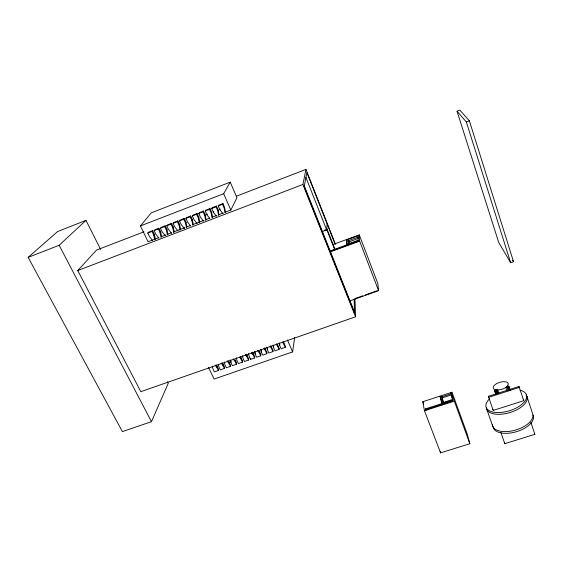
<?xml version="1.0" encoding="UTF-8"?>
<svg xmlns="http://www.w3.org/2000/svg" width="563" height="563" viewBox="0 0 563 563"><rect width="100%" height="100%" fill="white"/><g stroke="black" fill="none" stroke-linecap="round" stroke-linejoin="round"><path stroke-width="0.84" d="M329.777 251.471L334.732 249.662L334.76 248.839L326.779 228.641M321.86 231.731L326.688 229.943L327.11 223.933M208.542 367.498L214.095 379.054L292.633 351.896L294.653 337.385M279.262 342.888L279.656 345.401L281.127 348.743L285.244 347.315L285.42 346.196L283.055 341.706M285.244 347.315L283.773 343.965L283.956 342.86M279.656 345.401L279.853 344.289M273.09 345.035L273.498 347.547L274.976 350.876L279.079 349.454L279.276 348.335L276.722 343.62M279.079 349.454L277.601 346.118L277.805 345.006M273.498 347.547L273.709 346.435M266.939 347.181L267.348 349.686L268.84 353.008L272.928 351.586L273.146 350.467L270.578 345.766M272.928 351.586L271.443 348.258L271.669 347.146M143.973 231.815L96.519 250.099L77.736 270.543L140.827 391.672L355.577 316.793L302.908 184.488L305.969 169.407L236.425 196.198M267.348 349.686L267.587 348.567M260.803 349.32L261.225 351.819L262.717 355.133L266.799 353.719L267.031 352.593L264.455 347.899M266.799 353.719L265.307 350.397L265.546 349.278M260.683 355.844L260.936 354.711L259.444 351.403L259.184 352.529L260.683 355.844L256.615 357.252L255.109 353.944L254.687 351.46M261.225 351.819L261.471 350.693M255.109 353.944L255.384 352.818M248.586 353.585L249.015 356.069L250.528 359.37L254.589 357.962L254.856 356.822L252.259 352.156M254.589 357.962L253.076 354.655L253.357 353.529M250.528 359.37L250.809 358.23M242.498 355.71L242.942 358.188L244.462 361.474L248.508 360.074L248.79 358.934L246.186 354.275M248.508 360.074L246.988 356.773L247.284 355.64M236.432 357.822L236.875 360.299L238.409 363.578L242.442 362.178L242.744 361.031L240.127 356.386M242.442 362.178L240.915 358.891L241.231 357.751M236.39 364.282L236.713 363.128L235.193 359.856L234.862 360.996L236.39 364.282L232.371 365.676L230.837 362.403L230.38 359.933M224.348 362.037L224.806 364.5L226.347 367.766L230.358 366.372L230.703 365.218L228.064 360.594M230.837 362.403L231.175 361.256M230.358 366.372L228.824 363.1L229.169 361.953M218.324 364.141L218.796 366.59L220.344 369.856L224.348 368.462L224.707 367.301L222.054 362.692M224.348 368.462L222.8 365.197L223.166 364.043M212.35 366.175L212.821 368.617L214.376 371.876L218.367 370.489L218.726 369.384L216.065 364.782M218.367 370.489L216.811 367.231L217.177 366.133M100.608 249.367L85.97 220.379L57.679 231.506L28.15 257.368L122.389 431.589L151.475 421.673L168.246 383.312L167.457 381.749M225.411 212.152L224.595 207.409L222.927 203.602L222.547 204.285L224.222 208.106L225.052 212.87L225.411 212.152L230.816 210.09L236.932 197.712L230.225 182.138L151.306 212.835L140.433 225.918L148.055 241.752L152.524 240.042M224.222 208.106L224.595 207.409M218.951 214.63L218.543 215.39L217.705 210.639L216.023 206.825L216.438 206.093L218.12 209.893L218.951 214.63L223.258 212.983L222.885 213.694L219.894 209.767L218.212 205.959L218.599 205.263L222.927 203.602M219.894 209.767L220.274 209.063M217.705 210.639L218.12 209.893M212.511 217.093L212.082 217.86L211.231 213.124L209.542 209.323L209.978 208.584L211.66 212.371L212.511 217.093L216.804 215.453M216.389 216.213L213.391 212.293L213.813 211.547M140.433 225.918L223.673 193.714L230.225 182.138M211.231 213.124L211.66 212.371M206.086 219.549L205.636 220.323L204.77 215.601L203.074 211.808L203.532 211.062L205.221 214.841L206.086 219.549L209.654 218.184M213.391 212.293L211.695 208.493L212.124 207.754L216.438 206.093M209.929 218.683L206.924 214.77L207.367 214.017M204.77 215.601L205.221 214.841M206.924 214.77L205.228 210.984L205.678 210.238L209.978 208.584M198.802 217.304L199.675 222.005L199.211 222.779L198.331 218.071L198.802 217.304L197.099 213.532L192.827 215.179L192.335 215.939L194.052 219.711L197.071 223.595M193.292 224.447L192.806 225.228L191.913 220.534L190.195 216.762L190.695 216.002L192.405 219.76L193.292 224.447L203.947 220.372L203.496 221.146L200.477 217.248L198.774 213.461L199.239 212.708L203.532 211.062M192.335 215.939L196.621 214.292L197.099 213.532M191.913 220.534L192.405 219.76M186.923 226.882L186.416 227.677L185.516 222.99L183.784 219.225L184.305 218.458L186.022 222.209L186.923 226.882L190.456 225.531M185.516 222.99L186.022 222.209M190.674 226.044L187.641 222.167L185.917 218.409L186.43 217.642L190.695 216.002M179.66 224.651L180.575 229.31L180.047 230.112L179.133 225.439L179.66 224.651L177.929 220.914L173.693 222.54L173.144 223.321L174.882 227.065L177.929 230.921M174.241 231.738L173.693 232.54L172.764 227.874L171.018 224.137L171.574 223.356L173.313 227.086L174.241 231.738L184.805 227.691L184.291 228.487L181.258 224.623L179.52 220.865L180.054 220.098L184.305 218.458M172.764 227.874L173.313 227.086M173.144 223.321L177.394 221.688L177.929 220.914M167.929 234.152L167.359 234.961L166.423 230.309L164.663 226.579L165.24 225.791L166.986 229.514L167.929 234.152L171.433 232.808M161.63 236.559L161.046 237.375L160.089 232.737L158.33 229.021L158.928 228.226L160.68 231.935L161.63 236.559L165.825 234.954L165.255 235.77L162.2 231.928L160.441 228.205L161.032 227.417L165.24 225.791M166.423 230.309L166.986 229.514M171.581 233.349L168.534 229.5L166.782 225.77L167.352 224.982L171.574 223.356M160.089 232.737L160.68 231.935M154.389 234.349L155.353 238.958L154.748 239.789L153.783 235.158L154.389 234.349L152.629 230.647L148.442 232.259L147.816 233.061L149.589 236.77L152.657 240.584M158.949 238.184L155.888 234.356L154.114 230.64L154.726 229.838L158.928 228.226M147.816 233.061L152.017 231.449L152.629 230.647M496.974 393.46L496.165 391.109L496.826 390.405L495.743 390.328L494.546 390.989L495.623 394.121M496.165 391.109L497.762 390.025L498.832 393.157M494.546 390.989L495.602 389.87L497.762 390.025M28.15 257.368L59.157 245.278L85.97 220.379M510.345 390.236L509.022 386.309L506.848 387.175L507.854 387.33L507.46 387.675L505.855 387.421L506.911 390.56M505.855 387.421L507.418 386.056L509.022 386.309M451.969 392.235L422.792 401.722L424.474 410.758L440.569 452.87L469.845 443.707L467.248 434.129L451.969 392.235L454.292 401.123L469.845 443.707M457.036 111.207L459.837 110.13L469.394 120.862L513.533 261.711L510.662 262.717L498.691 242.4L457.036 111.207L466.361 122.023L510.662 262.717M218.212 205.959L222.547 204.285M154.114 230.64L158.33 229.021M160.441 228.205L164.663 226.579M166.782 225.77L171.018 224.137M179.52 220.865L183.784 219.225M185.917 218.409L190.195 216.762M198.774 213.461L203.074 211.808M205.228 210.984L209.542 209.323M211.695 208.493L216.023 206.825M153.263 239.761L158.836 237.628M77.736 270.543L302.908 184.488M466.361 122.023L469.394 120.862M324.26 230.323L326.723 229.408L334.732 249.662M332.585 244.659L359.285 234.877L377.794 283.421L378.596 290.705L349.32 301.029M346.688 239.88L358.019 235.728L358.258 240.26L346.724 244.469L346.688 239.88L347.209 244.961M347.167 241.119L358.49 236.974M349.229 244.103L349.187 241.794L358.152 238.515M331.157 250.563L358.279 240.654L358.314 241.217L330.305 251.443M330.58 251.745L359.651 241.133L359.285 234.877M355.436 298.397L362.706 295.828M365.134 294.977L377.252 290.698M443.482 402.995L442.279 397.858L451.547 394.853L452.427 397.253M441.596 403.024L452.518 399.491L450.766 392.714L451.153 393.783L440.428 397.274L440.027 396.204L441.8 403.249M425.431 408.9L452.666 400.089L452.884 400.926L425.593 409.751L425.431 408.9L426.05 410.518M424.474 410.758L454.292 401.123M488.346 396.338L518.959 386.485L519.36 387.421L488.677 397.295L488.346 396.338L493.23 410.399L523.738 400.68L518.959 386.485M500.859 432.363L504.786 443.679L534.85 434.333L530.888 422.327M215.143 365.197L216.811 367.231M221.132 363.163L222.8 365.197M227.163 361.059L228.824 363.1M233.202 358.955L234.862 360.996M239.817 357.519L240.915 358.891M245.341 354.718L246.988 356.773M251.429 352.593L253.076 354.655M257.354 350.235L259.184 352.529M263.941 348.673L265.307 350.397M270.085 346.526L271.443 348.258M276.243 344.38L277.601 346.118M282.415 342.227L283.773 343.965M512.626 260.212L513.533 261.711M59.157 245.278L151.475 421.673M152.017 231.449L153.783 235.158M177.394 221.688L179.133 225.439M196.621 214.292L198.331 218.071M223.673 193.714L230.816 210.09M287.44 339.982L292.633 351.896M523.323 399.716L523.738 400.68M534.421 433.313L534.85 434.333M304.294 185.931L354.521 312.226M305.969 169.407L335.52 244.412M334.901 243.695L306.891 172.623L304.161 186.613L354.556 313.26L354.134 299.579M305.941 177.486L326.688 229.943M349.187 241.794L348.708 240.556L348.771 244.391M422.792 401.722L423.721 404.164M359.651 241.133L378.596 290.705M441.61 400.462L440.822 398.337L441.413 400.905M442.279 397.858L441.885 396.795L443.285 402.77M486.699 408.998L492.646 425.994M492.892 409.421L493.23 410.399M504.427 442.638L504.786 443.679M495.088 391.032L496.158 394.156M497.101 390.722L497.91 393.073M496.707 391.144L497.516 393.495M495.743 390.328L496.819 393.46M508.635 386.647L509.691 389.793M507.629 386.492L508.642 389.695M507.46 387.675L508.523 390.821M526.862 396.176L532.514 413.425A20.915 10.535 -16.3 0 1 515.138 430.181A20.915 10.535 -16.3 0 1 492.386 424.643M451.378 394.635L452.87 399.955M441.962 401.989L442.314 403.516M440.238 451.252L440.569 452.87M354.971 298.538L355.577 316.793M526.145 395.001A21.098 10.218 -16.7 0 1 510.55 412.362A21.098 10.218 -16.7 0 1 486.446 407.689M533.077 415.135A20.901 10.563 -16.3 0 1 515.729 431.905A20.901 10.563 -16.3 0 1 492.977 426.325M520.078 390.194A21.113 10.19 -16.7 0 1 521.901 404.333A21.113 10.19 -16.7 0 1 493.765 412.222A21.113 10.19 -16.7 0 1 489.62 398.738M496.876 389.983A7.826 3.645 -17 0 0 508.276 384.093A7.826 3.645 -17 0 0 497.002 383.424A7.826 3.645 -17 0 0 496.876 389.983"/></g></svg>
